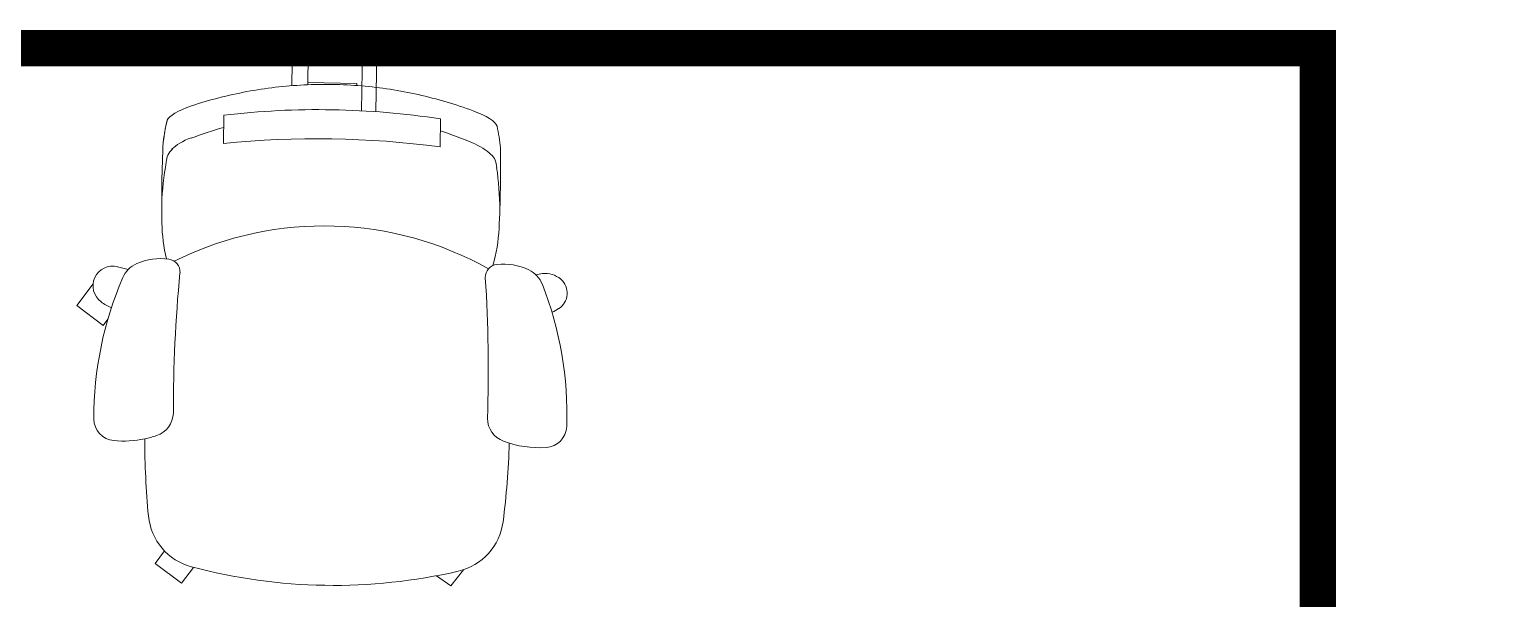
# Model space of a CAD drawing. Header units: millimetres. Extents: x -9358 to 257996, y -67499 to 9117.
# Drawn here: x 14272 to 16288, y -1384 to -604 of the extents above; entities that cross this region are included whole.
import ezdxf

# ---------------------------------------------------------------- set-up
doc = ezdxf.new("R2010")
doc.units = ezdxf.units.MM
doc.header["$LTSCALE"] = 1000
doc.layers.add('A-FRN', color=8, linetype='Continuous', lineweight=9)
doc.layers.add('F POINT AGN', color=7, linetype='Continuous')
doc.layers.add('Route - rack2', color=7, linetype='Continuous')

# ---------------------------------------------------------------- blocks, each defined once
blk = doc.blocks.new('Task chair 9554N35 - Task chair 9554N35-745676-01-Ground Floor Furniture Plan')
at = {"layer": 'A-FRN'}
for p, q in [((-172.9, 306.8), (-189.9, 284.3)), ((-172.9, 306.8), (-153.2, 293.1)), ((196.3, 309), (180.3, 287)), ((196.3, 309), (233.1, 282.3)), ((233.1, 282.3), (220.5, 265)), ((309.5, -42.5), (303.3, -51.1)), ((346.3, -69.3), (309.5, -42.5)), ((346.3, -69.3), (324.3, -99.6)), ((208.7, -134.6), (213.5, -132.2)), ((-148.6, -333.2), (-148.6, -294.8)), ((148.6, -333.5), (148.6, -294.8)), ((-59.9, -447.8), (-59.9, -341.6)), ((-40.1, -424.9), (-40.1, -342.5)), ((-33.2, -377), (-33.2, -380)), ((-33.2, -380), (34.3, -380)), ((34.3, -418.4), (34.3, -377)), ((56.2, -437.7), (56.2, -375.4)), ((-40.1, -424.9), (34.3, -418.4)), ((-59.9, -447.8), (56.2, -437.7))]:
    blk.add_line(p, q, dxfattribs=at)
for centre, radius, start, end in [((0, -450.7), 759.4, 76.0583, 103.9416), ((-163.7, 208.7), 80, 103.9416, 173.6414), ((163.7, 208.7), 80, 6.3586, 76.0583), ((875.8, 92.8), 1126, 173.6414, 179.1387), ((-875.8, 92.8), 1126, 0.9685, 6.3586), ((-298.4, 85.1), 30, 94.385, 178.8307), ((-289.7, -26.9), 142.3, 70.4284, 94.4069), ((-253.5, 75.2), 34, 1.5783, 70.4284), ((245.3, 75.2), 34, 109.5716, 178.4217), ((281.6, -26.9), 142.3, 102.8407, 109.5716), ((281.6, -26.9), 142.3, 85.5931, 102.8407), ((290.2, 85.1), 30, 1.1693, 85.615), ((157.4, 76.4), 485.9, 178.9013, 202.3772), ((-165.6, 76.4), 485.9, 337.6228, 1.0987), ((1706.6, 39.8), 1926.5, 178.9201, 184.6505), ((-1714.8, 39.8), 1926.5, 355.3495, 1.0799), ((-301, -96.7), 25.2, 123.4121, 230.4202), ((-270.6, -142.7), 80.3, 115.9395, 123.4121), ((297.3, -97.1), 27.1, 257.0503, 54.9497), ((266.7, -140.7), 80.4, 54.9497, 66.5438), ((-296.1, -90.9), 32.8, 230.4202, 277.5798), ((-257.7, -94.4), 37, 202.4815, 245.4243), ((-231.5, -117.1), 18, 277.2916, 2.3739), ((223.3, -117.1), 18, 177.6261, 262.7084), ((249.5, -94.4), 37, 294.5757, 337.5185), ((351.4, 138.5), 268.8, 253.8265, 257.0503), ((-304.4, -28.7), 95.5, 277.5798, 283.1299), ((-239, -54.3), 81.3, 245.2067, 276.9285), ((-5.9, -191.7), 225.5, 165.0105, 178.0847), ((1.2, 277.4), 461.4, 241.6816, 296.7275), ((230.8, -54.3), 81.3, 263.0715, 294.7933), ((5.9, -191.7), 225.5, 1.9153, 14.4821), ((1424.9, -239.6), 1657.1, 178.0847, 181.9153), ((-1424.9, -239.6), 1657.1, 358.0847, 1.9153), ((192.1, -200.6), 424.1, 181.2804, 189.1246), ((-192.1, -200.6), 424.1, 350.8754, 358.7196), ((-202, -267.3), 24.7, 181.265, 228.1434), ((202, -267.3), 24.7, 311.8566, 358.735), ((18.2, 231.9), 573.4, 248.3703, 253.086), ((0, 988.3), 1291.7, 263.3947, 276.6053), ((-18.2, 231.9), 573.4, 286.914, 291.6297), ((1, 773.4), 1116.7, 262.3012, 277.5932)]:
    blk.add_arc(centre, radius, start, end, dxfattribs=at)
for centre, major_axis, ratio, start_param, end_param in [((2833.6, -1083.6), (-3058.7, 867.3), 0.246692, 0.098786, 0.133654), ((-178.1, -286.4), (-48, 16.7), 0.376203, 0.715963, 1.386418), ((178.1, -286.7), (48.1, 16.1), 0.383717, 4.900693, 5.6098), ((-2833.6, -1083.6), (3058.7, 867.3), 0.246692, 6.149531, 6.184399), ((-2839.6, -1069.5), (3064.8, 850.5), 0.246639, 6.151983, 6.185843), ((-182.4, -335.9), (-44.1, 13.7), 0.260293, 0.190015, 1.407049), ((182.6, -337.1), (43.9, 14.1), 0.248418, 4.873403, 6.095378)]:
    blk.add_ellipse(centre, major_axis=major_axis, ratio=ratio, start_param=start_param, end_param=end_param, dxfattribs=at)
blk.add_open_spline([(193.1, -345.6), (180.8, -349.8), (155.9, -357.6), (104.9, -369.7), (39.6, -378.5), (-39.7, -378.4), (-105, -369.4), (-155.9, -357.1), (-180.8, -349.3), (-193.1, -344.9)], degree=3, knots=[0, 0, 0, 0, 0.1, 0.2, 0.4, 0.6, 0.8, 0.9, 1, 1, 1, 1], dxfattribs=at)
blk = doc.blocks.new('G')
at = {"layer": 'A-FRN', "rotation": 179.0782410590968}
blk.add_blockref('Task chair 9554N35 - Task chair 9554N35-745676-01-Ground Floor Furniture Plan', (14681.7, -909.5), dxfattribs=at)
blk = doc.blocks.new('RACK 2- ROUTE .')
at = {"layer": 'F POINT AGN', "color": 1, "const_width": 50}
blk.add_lwpolyline([(7110, -841), (10508, -841), (10508, -7634), (16039, -7634), (16039, -630), (11263, -630), (11263, -7999), (9409, -7999), (9409, -9382), (16581, -9382), (16581, -12220), (9819, -12220), (9819, -13778), (16482, -13778), (16482, -15799), (11165, -15799), (11165, -13995), (9524, -13995), (9524, -19659)], dxfattribs=at)

msp = doc.modelspace()

# ---------------------------------------------------------------- block references
msp.add_blockref('G', (0, -148.1))

# ---------------------------------------------------------------- next in the draw order: block references
at = {"layer": 'Route - rack2', "color": 1}
msp.add_blockref('RACK 2- ROUTE .', (0, 0), dxfattribs=at)

doc.saveas('drawing.dxf')
